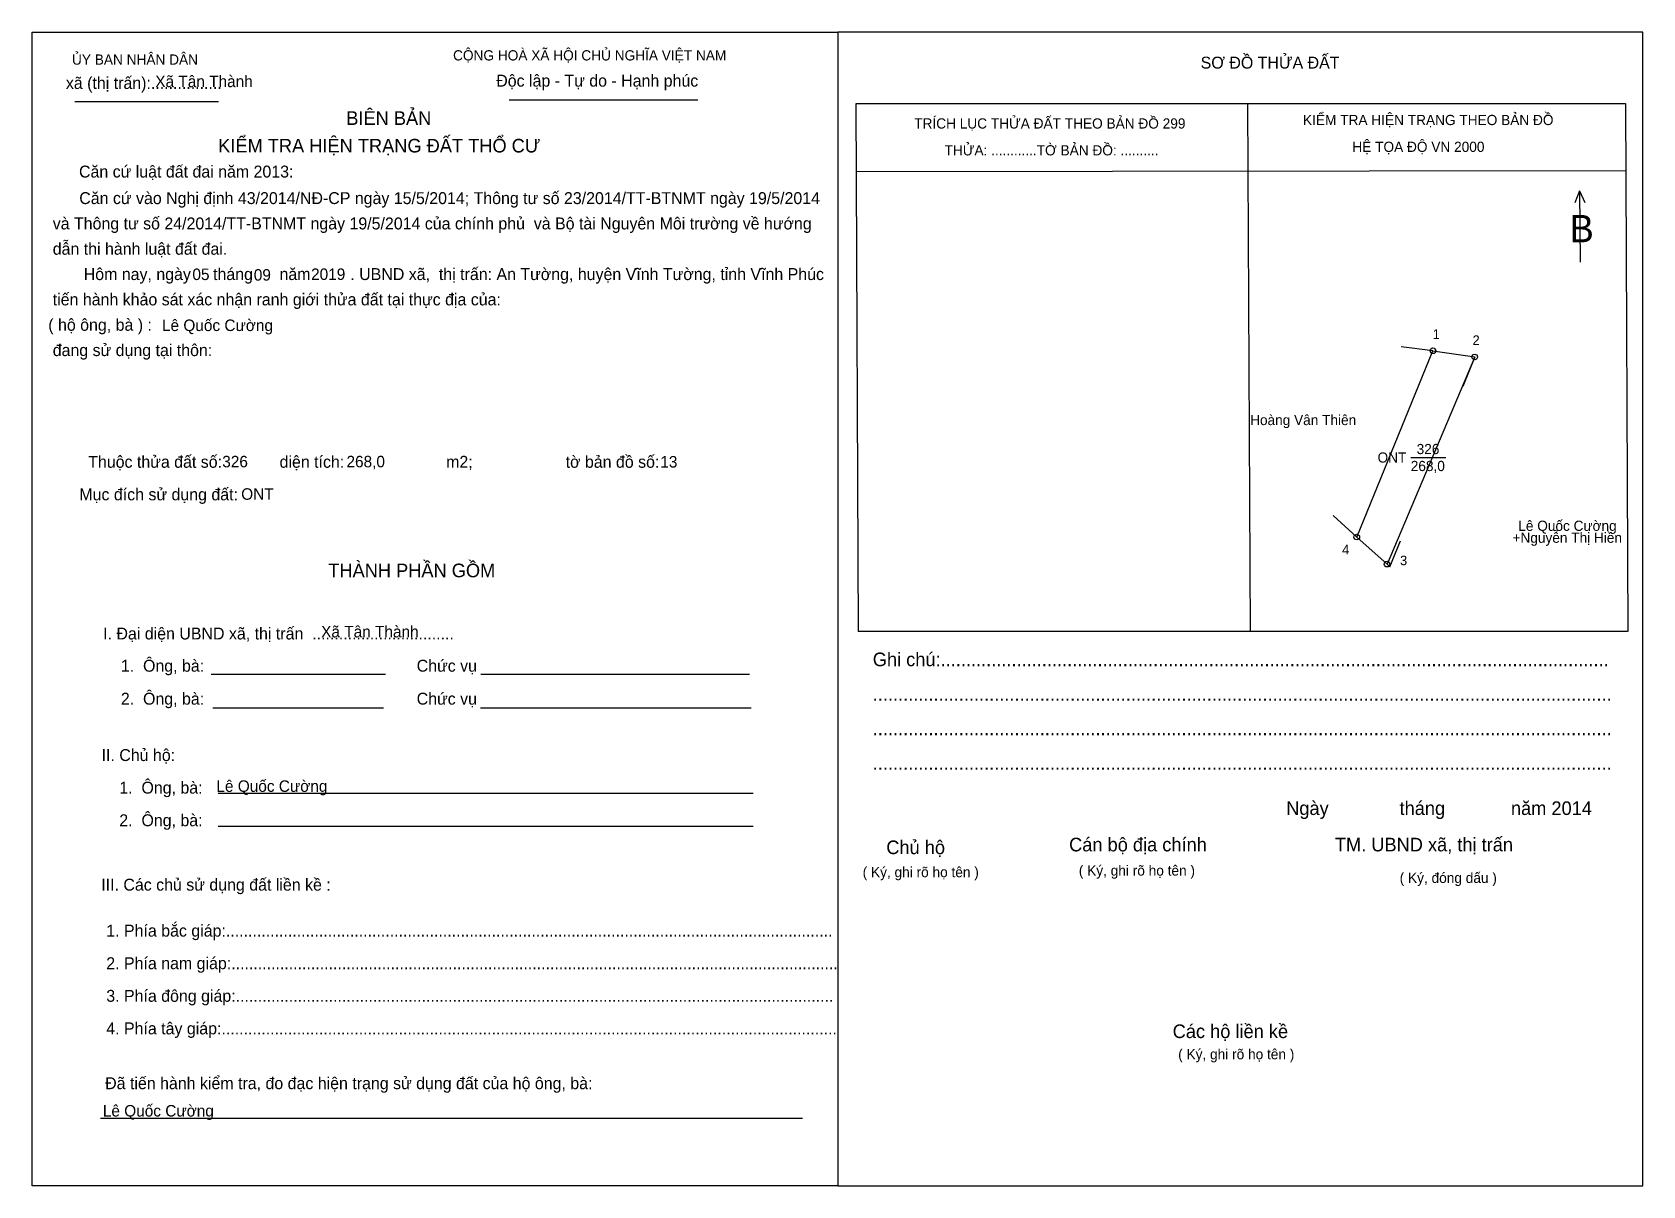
# Model space of a CAD drawing. Extents: x 540339 to 540626, y 1835204 to 1835410.
import ezdxf

# ---------------------------------------------------------------- set-up
doc = ezdxf.new("R2010")
doc.units = 0
for name, color, linetype in [('bbhtNoiDung', 7, 'Continuous'), ('bbhtTemplate', 7, 'Continuous'), ('CanhThua', 7, 'Continuous'), ('MocDinhThua', 7, 'Continuous'), ('NhanDiaChinhThua', 7, 'Continuous'), ('NhanTuCan', 7, 'Continuous'), ('RauThua', 7, 'Continuous'), ('SoHieuDinhThua', 7, 'Continuous')]:
    doc.layers.add(name, color=color, linetype=linetype)

msp = doc.modelspace()

# ---------------------------------------------------------------- linework, layer by layer
at = {"layer": 'bbhtTemplate'}
for p, q in [((540346.73, 1835397.58), (540372.34, 1835397.58)), ((540424.09, 1835397.92), (540457.69, 1835397.92)), ((540555.53, 1835397.24), (540556.01, 1835303.22)), ((540485.89, 1835385.16), (540622.85, 1835385.29)), ((540614.66, 1835381.67), (540613.84, 1835379.56)), ((540614.66, 1835381.67), (540615.62, 1835379.63)), ((540614.66, 1835381.67), (540614.8, 1835368.97)), ((540371.04, 1835295.64), (540402.04, 1835295.64)), ((540419.04, 1835295.64), (540466.9, 1835295.64)), ((540371.31, 1835289.63), (540401.7, 1835289.63)), ((540418.97, 1835289.63), (540467.18, 1835289.63)), ((540372.27, 1835274.41), (540467.52, 1835274.41)), ((540372.27, 1835268.54), (540467.52, 1835268.54)), ((540351.31, 1835216.51), (540476.33, 1835216.51))]:
    msp.add_line(p, q, dxfattribs=at)
for points in [[(540339.16, 1835204.49), (540339.16, 1835409.94), (540482.61, 1835409.94), (540482.61, 1835204.49)], [(540625.93, 1835204.49), (540625.93, 1835409.94), (540482.61, 1835409.94), (540482.61, 1835204.49)]]:
    msp.add_lwpolyline(points, close=True, dxfattribs=at)
for points in [[(540486.3, 1835303.22), (540485.89, 1835397.24), (540622.85, 1835397.24), (540623.26, 1835303.22)], [(540623.19, 1835303.22), (540486.23, 1835303.22)]]:
    msp.add_lwpolyline(points, dxfattribs=at)
at = {"layer": 'CanhThua'}
for p, q in [((540575, 1835320.03), (540588.56, 1835353.2)), ((540596, 1835352.11), (540580.39, 1835315.21)), ((540588.56, 1835353.2), (540596, 1835352.11)), ((540580.39, 1835315.21), (540575, 1835320.03))]:
    msp.add_line(p, q, dxfattribs=at)
at = {"layer": 'MocDinhThua'}
for centre in [(540588.56, 1835353.2), (540596, 1835352.11), (540575, 1835320.03), (540580.39, 1835315.21)]:
    msp.add_circle(centre, 0.5, dxfattribs=at)
at = {"layer": 'NhanDiaChinhThua'}
msp.add_line((540584.61, 1835334.2), (540590.83, 1835334.2), dxfattribs=at)
at = {"layer": 'RauThua'}
for p, q in [((540588.56, 1835353.2), (540582.93, 1835353.88)), ((540596, 1835352.11), (540593.88, 1835346.86)), ((540596, 1835352.11), (540596, 1835352.11)), ((540575, 1835320.03), (540570.8, 1835323.84)), ((540580.91, 1835314.75), (540582.77, 1835319.37)), ((540580.39, 1835315.21), (540580.91, 1835314.75))]:
    msp.add_line(p, q, dxfattribs=at)

# ---------------------------------------------------------------- texts
at = {"layer": 'bbhtNoiDung'}
for s, height, p in [('Xã Tân Thành', 2.0484, (540361.07, 1835400.16)), ('05', 2.048, (540367.68, 1835365.8)), ('09', 2.048, (540378.61, 1835365.7)), ('2019', 2.048, (540388.81, 1835365.82)), ('Lê Quốc Cường', 2.0484, (540362.26, 1835356.72)), ('326', 2.048, (540372.99, 1835332.45)), ('268,0', 2.048, (540395.11, 1835332.45)), ('13', 2.048, (540450.99, 1835332.41)), ('ONT', 2.048, (540376.37, 1835326.67)), ('Xã Tân Thành', 2.0484, (540390.6, 1835302.16)), ('Lê Quốc Cường', 2.0484, (540371.95, 1835274.65)), ('Lê Quốc Cường', 2.0484, (540351.73, 1835216.83))]:
    msp.add_text(s, height=height, dxfattribs=at).set_placement(p)
at = {"layer": 'bbhtTemplate'}
for s, height, p in [('ỦY BAN NHÂN DÂN', 1.8189, (540346.24, 1835404.16)), ('CỘNG HOÀ XÃ HỘI CHỦ NGHĨA VIỆT NAM', 1.8189, (540414.09, 1835404.91)), ('SƠ ĐỒ THỬA ĐẤT', 2.122, (540547.2, 1835403.46)), ('xã (thị trấn):................', 2.122, (540345.15, 1835399.84)), ('Độc lập - Tự do - Hạnh phúc', 2.122, (540421.78, 1835400.25)), ('BIÊN BẢN', 2.425, (540395.08, 1835393.43)), ('TRÍCH LỤC THỬA ĐẤT THEO BẢN ĐỒ 299', 1.8189, (540496.2, 1835392.78)), ('KIỂM TRA HIỆN TRẠNG THEO BẢN ĐỒ', 1.8189, (540565.43, 1835393.4)), ('KIỂM TRA HIỆN TRẠNG ĐẤT THỔ CƯ', 2.4254, (540372.27, 1835388.52)), ('        THỬA: ............TỜ BẢN ĐỒ: ..........', 1.8189, (540496.2, 1835388)), ('             HỆ TỌA ĐỘ VN 2000', 1.8189, (540565.43, 1835388.62)), ('Căn cứ luật đất đai năm 2013:', 2.122, (540347.49, 1835384.06)), ('       Căn cứ vào Nghị định 43/2014/NĐ-CP ngày 15/5/2014; Thông tư số 23/2014/TT-BTNMT ngày 19/5/2014', 2.12198, (540342.02, 1835379.33)), (' và Thông tư số 24/2014/TT-BTNMT ngày 19/5/2014 của chính phủ  và Bộ tài Nguyên Môi trường về hướng', 2.122, (540342.02, 1835374.82)), ('B', 4.85, (540612.88, 1835372.53)), (' dẫn thi hành luật đất đai.', 2.122, (540342.02, 1835370.31)), ('        Hôm nay, ngày     tháng      năm         . UBND xã,  thị trấn: An Tường, huyện Vĩnh Tường, tỉnh Vĩnh Phúc', 2.12198, (540342.02, 1835365.8)), (' tiến hành khảo sát xác nhận ranh giới thửa đất tại thực địa của:', 2.122, (540342.02, 1835361.29)), ('( hộ ông, bà ) :', 2.122, (540342.02, 1835356.77)), (' đang sử dụng tại thôn:', 2.122, (540342.02, 1835352.26)), ('  Thuộc thửa đất số:             diện tích:                       m2;                     tờ bản đồ số:', 2.12198, (540347.55, 1835332.37)), ('Mục đích sử dụng đất:', 2.122, (540347.55, 1835326.57)), ('THÀNH PHẦN GỒM', 2.4254, (540391.87, 1835312.87)), ('I. Đại diện UBND xã, thị trấn  ................................', 2.122, (540351.79, 1835301.79)), ('Ghi chú:....................................................................................................................................', 2.42538, (540488.82, 1835297.03)), ('    1.  Ông, bà:                                                Chức vụ', 2.122, (540351.79, 1835296.05)), ('    2.  Ông, bà:                                                Chức vụ', 2.122, (540351.79, 1835290.18)), ('..................................................................................................................................................', 2.42538, (540488.82, 1835290.88)), ('..................................................................................................................................................', 2.42538, (540488.82, 1835284.74)), ('II. Chủ hộ:', 2.122, (540351.51, 1835280.14)), ('    1.  Ông, bà:', 2.122, (540351.51, 1835274.34)), ('..................................................................................................................................................', 2.42538, (540488.82, 1835278.59)), ('    2.  Ông, bà:', 2.122, (540351.51, 1835268.53)), ('Ngày              tháng             năm 2014', 2.4254, (540562.43, 1835270.53)), ('Chủ hộ', 2.425, (540491.23, 1835263.56)), ('Cán bộ địa chính', 2.4254, (540523.78, 1835264.05)), ('TM. UBND xã, thị trấn', 2.4254, (540571.1, 1835264.05)), ('III. Các chủ sử dụng đất liền kề :', 2.122, (540351.45, 1835257.06)), ('( Ký, ghi rõ họ tên )', 1.8189, (540487.02, 1835259.45)), ('( Ký, ghi rõ họ tên )', 1.8189, (540525.51, 1835259.73)), ('( Ký, đóng dấu )', 1.8189, (540582.64, 1835258.43)), ('    1. Phía bắc giáp:.........................................................................................................................................', 2.12198, (540349.19, 1835248.87)), ('    2. Phía nam giáp:.........................................................................................................................................', 2.12198, (540349.19, 1835243.07)), ('    3. Phía đông giáp:.......................................................................................................................................', 2.12198, (540349.19, 1835237.26)), ('    4. Phía tây giáp:...........................................................................................................................................', 2.12198, (540349.19, 1835231.46)), ('Các hộ liền kề', 2.4254, (540542.22, 1835230.8)), ('( Ký, ghi rõ họ tên )', 1.8189, (540543.2, 1835227.02)), ('    Đã tiến hành kiểm tra, đo đạc hiện trạng sử dụng đất của hộ ông, bà:', 2.122, (540348.99, 1835221.7))]:
    msp.add_text(s, height=height, dxfattribs=at).set_placement(p)
at = {"layer": 'NhanDiaChinhThua'}
for s, p in [('326', (540585.66, 1835334.8)), ('ONT', (540578.7, 1835333.29)), ('268,0', (540584.61, 1835331.78))]:
    msp.add_text(s, height=1.815, dxfattribs=at).set_placement(p)
at = {"layer": 'NhanTuCan'}
for s, p in [('Hoàng Vân Thiên', (540556.01, 1835339.97)), ('Lê Quốc Cường', (540603.76, 1835321.13)), ('+Nguyễn Thị Hiền', (540602.73, 1835319.01))]:
    msp.add_text(s, height=1.8148, dxfattribs=at).set_placement(p)
at = {"layer": 'SoHieuDinhThua'}
for s, p in [('1', (540588.51, 1835355.32)), ('2', (540595.62, 1835354.25)), ('4', (540572.39, 1835316.95)), ('3', (540582.71, 1835315.02))]:
    msp.add_text(s, height=1.7, dxfattribs=at).set_placement(p)

doc.saveas('drawing.dxf')
